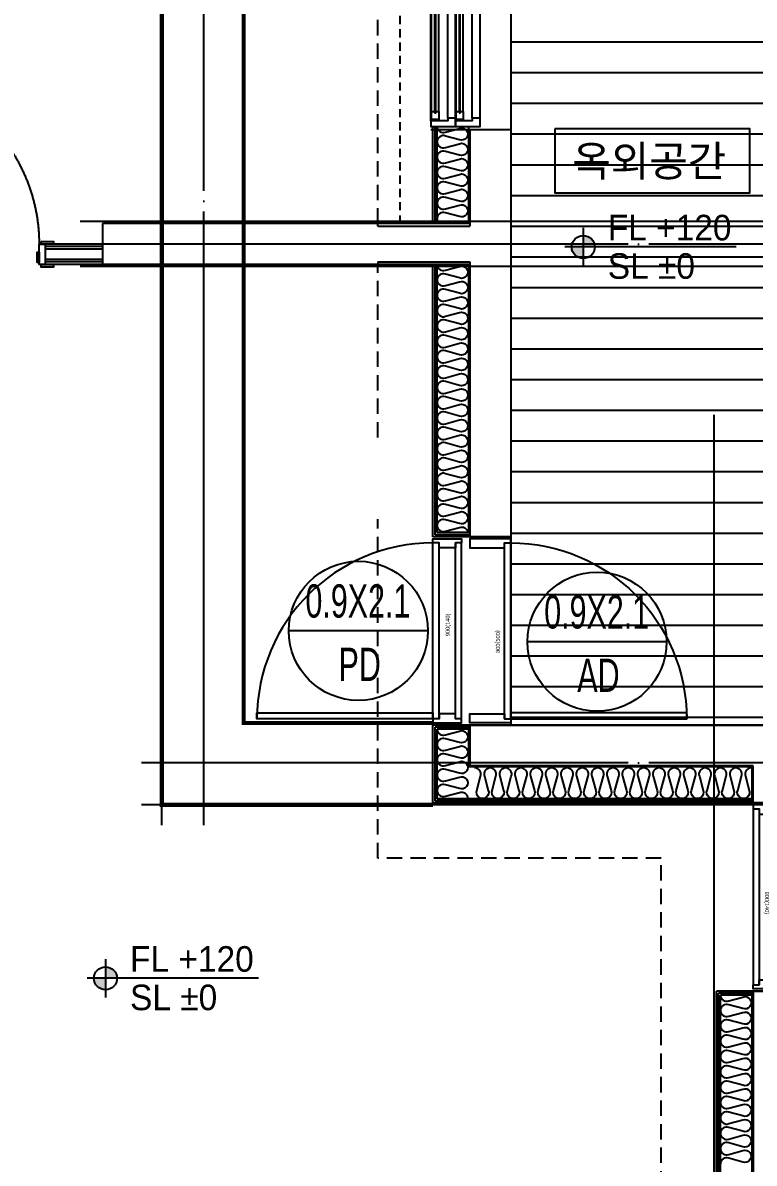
# Model space of a CAD drawing. Header units: millimetres. Extents: x -24416 to 92204, y -190080 to 23760.
# Drawn here: x 76923 to 80498, y -88914 to -83341 of the extents above; entities that cross this region are included whole.
import ezdxf
from ezdxf.enums import TextEntityAlignment as Align
from ezdxf.xclip import XClip

# ---------------------------------------------------------------- set-up
doc = ezdxf.new("R2010")
doc.units = ezdxf.units.MM
doc.header["$LTSCALE"] = 50
doc.header["$XCLIPFRAME"] = 0
for name, pattern in [('AUDIT_D_220706163347-0', [0]), ('CEN', [62, 60, -1, 0, -1]), ('H', [1.3, 0.8, -0.5]), ('HID', [2.3, 1.5, -0.8]), ('HIDDEN', [9.525, 6.35, -3.175]), ('평면도(기준)$0$CENTER2', [16.25, 15, -0.5, 0.25, -0.5])]:
    doc.linetypes.add(name, pattern=pattern)
for name, color, linetype in [('A-레벨', 7, 'AUDIT_D_220706163347-0'), ('A-창호부호', 4, 'Continuous'), ('CEN_CON', 1, 'CEN'), ('CEN_WALL', 12, 'CEN'), ('CONC', 2, 'Continuous'), ('dan1', 7, 'HID'), ('DOOR', 4, 'Continuous'), ('ELE3_CON', 7, 'Continuous'), ('HAT', 5, 'Continuous'), ('INS', 8, 'Continuous'), ('SINA-F-FRAME', 4, 'Continuous'), ('WAL_DRY', 7, 'Continuous'), ('WIN', 4, 'Continuous'), ('실명', 3, 'AUDIT_D_220706163347-0'), ('실명박스', 7, 'AUDIT_D_220706163347-0'), ('커튼박스', 6, 'Continuous'), ('평면도(기준)$0$1.EC-F-DOOR', 4, 'Continuous'), ('평면도(기준)$0$1.EC-F-DOOR-F', 4, 'Continuous'), ('확장', 8, 'HIDDEN')]:
    doc.layers.add(name, color=color, linetype=linetype)
for name, color, linetype, plot in [('Defpoint', 135, 'Continuous', False), ('MC', 135, 'Continuous', False), ('X - 단위세대$0$0_임시', 134, 'Continuous', False)]:
    doc.layers.add(name, color=color, linetype=linetype, plot=plot)
doc.styles.add('HAUD01', font='Dotum.ttf')
doc.styles.add('HAUD02', font='Dotum.ttf', dxfattribs={"width": 0.8})

# ---------------------------------------------------------------- blocks, each defined once
blk = doc.blocks.new('WIN_이중창_1800')
at = {"layer": 'Defpoint'}
for p, q in [((-15, 240), (-15, 0)), ((1785, 240), (1785, 0))]:
    blk.add_line(p, q, dxfattribs=at)
at = {"layer": 'WIN'}
blk.add_line((885, -100), (885, 340), dxfattribs=at)
at = {"layer": 'WIN', "color": 8}
for p, q in [((1742, 240), (28, 240)), ((1697, 237), (905, 237)), ((865, 196), (73, 196)), ((1697, 202), (905, 202)), ((1730, 158), (40, 158)), ((1730, 120), (40, 120)), ((865, 161), (73, 161)), ((1697, 117), (905, 117)), ((865, 76), (73, 76)), ((1697, 82), (905, 82)), ((1730, 38), (40, 38)), ((1730, 0), (40, 0)), ((865, 41), (73, 41))]:
    blk.add_line(p, q, dxfattribs=at)
at = {"layer": 'WIN'}
for points in [[(40, 158), (28, 158), (28, 240), (0, 240), (0, 120), (40, 120), (40, 158)], [(905, 216.5), (905, 202), (865, 202), (865, 237), (905, 237), (905, 222.5)], [(1697, 216.5), (1697, 202), (1737, 202), (1737, 237), (1697, 237), (1697, 222.5)], [(1730, 158), (1742, 158), (1742, 240), (1770, 240), (1770, 120), (1730, 120), (1730, 158)], [(73, 175.5), (73, 161), (33, 161), (33, 196), (73, 196), (73, 181.5)], [(872, 181.5), (872, 175.5), (66, 175.5), (66, 181.5), (872, 181.5)], [(865, 175.5), (865, 161), (905, 161), (905, 196), (865, 196), (865, 181.5)], [(1704, 222.5), (1704, 216.5), (898, 216.5), (898, 222.5), (1704, 222.5)], [(40, 38), (28, 38), (28, 120), (0, 120), (0, 0), (40, 0), (40, 38)], [(905, 96.5), (905, 82), (865, 82), (865, 117), (905, 117), (905, 102.5)], [(1697, 96.5), (1697, 82), (1737, 82), (1737, 117), (1697, 117), (1697, 102.5)], [(1730, 38), (1742, 38), (1742, 120), (1770, 120), (1770, 0), (1730, 0), (1730, 38)], [(73, 55.5), (73, 41), (33, 41), (33, 76), (73, 76), (73, 61.5)], [(872, 61.5), (872, 55.5), (66, 55.5), (66, 61.5), (872, 61.5)], [(865, 55.5), (865, 41), (905, 41), (905, 76), (865, 76), (865, 61.5)], [(1704, 102.5), (1704, 96.5), (898, 96.5), (898, 102.5), (1704, 102.5)]]:
    blk.add_lwpolyline(points, dxfattribs=at)
blk = doc.blocks.new('PD-900(140)')
at = {"layer": 'DOOR'}
for p, q in [((20, 140), (880, 140)), ((20, 110), (880, 110)), ((20, 30), (880, 30)), ((20, 0), (880, 0))]:
    blk.add_line(p, q, dxfattribs=at)
blk.add_lwpolyline([(20, 140), (20, 1000), (50, 1000), (50, 140), (20, 140)], dxfattribs=at)
for points in [[(45, 110), (20, 110), (20, 140), (0, 140), (0, 0), (20, 0), (20, 30), (45, 30)], [(855, 110), (880, 110), (880, 140), (900, 140), (900, 0), (880, 0), (880, 30), (855, 30)]]:
    blk.add_lwpolyline(points, close=True, dxfattribs=at)
blk.add_arc((20, 140), 860, 0, 90, dxfattribs=at)
at = {"layer": 'X - 단위세대$0$0_임시'}
for p, q in [((-10, 0), (-10, 140)), ((910, 0), (910, 140))]:
    blk.add_line(p, q, dxfattribs=at)
at = {"layer": 'X - 단위세대$0$0_임시', "style": 'HAUD02'}
blk.add_text('900(140)', height=20, dxfattribs=at).set_placement((479.3, 65.4), align=Align.MIDDLE)
blk = doc.blocks.new('WD-900(200)')
at = {"layer": 'DOOR'}
for p, q in [((20, 200), (880, 200)), ((20, 170), (880, 170))]:
    blk.add_line(p, q, dxfattribs=at)
blk.add_lwpolyline([(20, 200), (20, 1060), (50, 1060), (50, 200), (20, 200)], dxfattribs=at)
for points in [[(45, 170), (20, 170), (20, 200), (0, 200), (0, 0), (45, 0)], [(855, 170), (880, 170), (880, 200), (900, 200), (900, 0), (855, 0)]]:
    blk.add_lwpolyline(points, close=True, dxfattribs=at)
blk.add_arc((20, 200), 860, 0, 90, dxfattribs=at)
at = {"layer": 'X - 단위세대$0$0_임시'}
for p, q in [((-10, 0), (-10, 200)), ((910, 0), (910, 200))]:
    blk.add_line(p, q, dxfattribs=at)
at = {"layer": 'X - 단위세대$0$0_임시', "style": 'HAUD02'}
blk.add_text('900(200)', height=20, dxfattribs=at).set_placement((397.3, 135), align=Align.MIDDLE)
blk = doc.blocks.new('A$C3C3C21E6')
at = {"layer": '평면도(기준)$0$1.EC-F-DOOR'}
blk.add_lwpolyline([(70, -210), (70, -1049.6), (106, -1049.6), (106, -210), (70, -210)], dxfattribs=at)
at = {"layer": '평면도(기준)$0$1.EC-F-DOOR', "color": 8}
for points in [[(60, -969.6), (10, -969.6), (10, -789.6), (30, -789.6), (30, -949.6), (60, -949.6)], [(116.1, -969.6), (166.1, -969.6), (166.1, -789.6), (146.1, -789.6), (146.1, -949.6), (116.1, -949.6)]]:
    blk.add_lwpolyline(points, dxfattribs=at)
for points in [[(70, -929.6), (70, -989.6), (60, -989.6), (60, -929.6)], [(106, -929.6), (106, -989.6), (116, -989.6), (116, -929.6)]]:
    blk.add_lwpolyline(points, close=True, dxfattribs=at)
at = {"layer": '평면도(기준)$0$1.EC-F-DOOR', "color": 1, "linetype": '평면도(기준)$0$CENTER2', "ltscale": 6}
blk.add_arc((69.4, -209.7), 840.6, 272.4982, 359.9824, dxfattribs=at)
at = {"layer": '평면도(기준)$0$1.EC-F-DOOR-F'}
for points in [[(60, -110), (40, -110), (0, -110), (0, -98), (60, -98)], [(40, -110), (70, -110), (70, -210), (40, -210)], [(940, -110), (910, -110), (910, -210), (940, -210)], [(920, -110), (940, -110), (980, -110), (980, -98), (920, -98)], [(70, -120), (80, -120), (80, -170), (70, -170)], [(910, -120), (900, -120), (900, -170), (910, -170)], [(0, -222), (60, -222), (60, -210), (0, -210)], [(920, -222), (980, -222), (980, -210), (920, -210)]]:
    blk.add_lwpolyline(points, close=True, dxfattribs=at)
blk = doc.blocks.new('U-121B(확장)1', base_point=(292391.8, -178477.8))
at = {"layer": 'HAT', "ltscale": 100}
h = blk.add_hatch(dxfattribs=at)
h.set_pattern_fill('_USER', color=8, scale=150, pattern_type=0)
h.set_pattern_definition([(360, (-115520.22, -124384.48), (-2e-14, 150), [])])
h.paths.add_polyline_path([(317061.8, -169587.8), (315226.8, -169587.8), (315226.8, -163447.8), (313886.8, -163447.8), (313886.8, -172017.8), (317061.8, -172017.8)])
at = {"layer": 'CEN_CON'}
blk.add_line((317561.8, -169667.8), (311781.8, -169667.8), dxfattribs=at)
at = {"layer": 'CEN_WALL'}
for p, q in [((312386.8, -172507.8), (312386.8, -163222.8)), ((317561.8, -172202.8), (312081.8, -172202.8))]:
    blk.add_line(p, q, dxfattribs=at)
at = {"layer": 'CONC'}
for p, q in [((313686.8, -169107.8), (313686.8, -169580.8)), ((313686.8, -169107.8), (313886.8, -169107.8)), ((313886.8, -169107.8), (313886.8, -171097.8)), ((313236.8, -169567.8), (311891.8, -169567.8)), ((311891.8, -169567.8), (311891.8, -169767.8)), ((313236.8, -169580.8), (313236.8, -169567.8)), ((313236.8, -169580.8), (313686.8, -169580.8)), ((313236.8, -169767.8), (311891.8, -169767.8)), ((313236.8, -169754.8), (313686.8, -169754.8)), ((313236.8, -169754.8), (313236.8, -169767.8)), ((313686.8, -169754.8), (313686.8, -171097.8)), ((313886.8, -171097.8), (313686.8, -171097.8)), ((313686.8, -172017.8), (313686.8, -172217.8)), ((313886.8, -172017.8), (313686.8, -172017.8)), ((317261.8, -172017.8), (313886.8, -172017.8)), ((315071.8, -172217.8), (313686.8, -172217.8)), ((315071.8, -172397.8), (315071.8, -172217.8)), ((315271.8, -172397.8), (315071.8, -172397.8)), ((315071.8, -173317.8), (315071.8, -177827.8)), ((315271.8, -173317.8), (315071.8, -173317.8))]:
    blk.add_line(p, q, dxfattribs=at)
at = {"layer": 'dan1'}
for p, q in [((313236.8, -172667.8), (313236.8, -171012.8)), ((314621.8, -172667.8), (313236.8, -172667.8)), ((314621.8, -177377.8), (314621.8, -172667.8))]:
    blk.add_line(p, q, dxfattribs=at)
for points in [[(313236.8, -169567.8), (313236.8, -164557.8), (309681.8, -164557.8), (309681.8, -170412.8)], [(313236.8, -170612.8), (313236.8, -169767.8)]]:
    blk.add_lwpolyline(points, dxfattribs=at)
at = {"layer": 'ELE3_CON'}
blk.add_line((313886.8, -167307.8), (313886.8, -169107.8), dxfattribs=at)
at = {"layer": 'HAT', "color": 8, "ltscale": 100}
blk.add_lwpolyline([(313886.8, -172017.8), (317061.8, -172017.8), (317061.8, -169587.8), (315226.8, -169587.8), (315226.8, -163397.8), (313886.8, -163397.8)], close=True, dxfattribs=at)
at = {"layer": 'INS'}
for p, q in [((313526.8, -169567.8), (313526.8, -169092.8)), ((313681.8, -169567.8), (313681.8, -169092.8)), ((313686.8, -169567.8), (313236.8, -169567.8)), ((313686.8, -169767.8), (313236.8, -169767.8)), ((313526.8, -171077.8), (313526.8, -169767.8)), ((313681.8, -171077.8), (313681.8, -169767.8)), ((313681.8, -171077.8), (313526.8, -171077.8)), ((313526.8, -172377.8), (313526.8, -172037.8)), ((313681.8, -172037.8), (313526.8, -172037.8)), ((313681.8, -172222.8), (313681.8, -172037.8)), ((315066.8, -172222.8), (313681.8, -172222.8)), ((315066.8, -172377.8), (315066.8, -172222.8)), ((315066.8, -172377.8), (313526.8, -172377.8)), ((314911.8, -177667.8), (314911.8, -173337.8)), ((315066.8, -173337.8), (314911.8, -173337.8)), ((315066.8, -177822.8), (315066.8, -173337.8))]:
    blk.add_line(p, q, dxfattribs=at)
for points in [[(313526.8, -169092.8, 0.524856), (313567.4, -169120.8), (313636.1, -169102.2, -1.449198), (313636.1, -169158.3), (313567.4, -169139.7, 0.524856), (313526.8, -169167.8, 0.524856), (313567.4, -169195.8), (313636.1, -169177.2, -1.449198), (313636.1, -169233.3), (313567.4, -169214.7, 0.524856), (313526.8, -169242.8, 0.524856), (313567.4, -169270.8), (313636.1, -169252.2, -1.449198), (313636.1, -169308.3), (313567.4, -169289.7, 0.524856), (313526.8, -169317.8, 0.524856), (313567.4, -169345.8), (313636.1, -169327.2, -1.449198), (313636.1, -169383.3), (313567.4, -169364.7, 0.524856), (313526.8, -169392.8, 0.524856), (313567.4, -169420.8), (313636.1, -169402.2, -1.449198), (313636.1, -169458.3), (313567.4, -169439.7, 0.524856), (313526.8, -169467.8, 0.524856), (313567.4, -169495.8), (313636.1, -169477.2, -1.449198), (313636.1, -169533.3), (313567.4, -169514.7, 0.524856), (313526.8, -169542.8, 0.251336), (313540.2, -169567.8, 0.251336)], [(313526.8, -169767.8, 0.524856), (313567.4, -169795.8), (313636.1, -169777.2, -1.449198), (313636.1, -169833.3), (313567.4, -169814.7, 0.524856), (313526.8, -169842.8, 0.524856), (313567.4, -169870.8), (313636.1, -169852.2, -1.449198), (313636.1, -169908.3), (313567.4, -169889.7, 0.524856), (313526.8, -169917.8, 0.524856), (313567.4, -169945.8), (313636.1, -169927.2, -1.449198), (313636.1, -169983.3), (313567.4, -169964.7, 0.524856), (313526.8, -169992.8, 0.524856), (313567.4, -170020.8), (313636.1, -170002.2, -1.449198), (313636.1, -170058.3), (313567.4, -170039.7, 0.524856), (313526.8, -170067.8, 0.524856), (313567.4, -170095.8), (313636.1, -170077.2, -1.449198), (313636.1, -170133.3), (313567.4, -170114.7, 0.524856), (313526.8, -170142.8, 0.524856), (313567.4, -170170.8), (313636.1, -170152.2, -1.449198), (313636.1, -170208.3), (313567.4, -170189.7, 0.524856), (313526.8, -170217.8, 0.524856), (313567.4, -170245.8), (313636.1, -170227.2, -1.449198), (313636.1, -170283.3), (313567.4, -170264.7, 0.524856), (313526.8, -170292.8, 0.524856), (313567.4, -170320.8), (313636.1, -170302.2, -1.449198), (313636.1, -170358.3), (313567.4, -170339.7, 0.524856), (313526.8, -170367.8, 0.524856), (313567.4, -170395.8), (313636.1, -170377.2, -1.449198), (313636.1, -170433.3), (313567.4, -170414.7, 0.524856), (313526.8, -170442.8, 0.524856), (313567.4, -170470.8), (313636.1, -170452.2, -1.449198), (313636.1, -170508.3), (313567.4, -170489.7, 0.524856), (313526.8, -170517.8, 0.524856), (313567.4, -170545.8), (313636.1, -170527.2, -1.449198), (313636.1, -170583.3), (313567.4, -170564.7, 0.524856), (313526.8, -170592.8, 0.524856), (313567.4, -170620.8), (313636.1, -170602.2, -1.449198), (313636.1, -170658.3), (313567.4, -170639.7, 0.524856), (313526.8, -170667.8, 0.524856), (313567.4, -170695.8), (313636.1, -170677.2, -1.449198), (313636.1, -170733.3), (313567.4, -170714.7, 0.524856), (313526.8, -170742.8, 0.524856), (313567.4, -170770.8), (313636.1, -170752.2, -1.449198), (313636.1, -170808.3), (313567.4, -170789.7, 0.524856), (313526.8, -170817.8, 0.524856), (313567.4, -170845.8), (313636.1, -170827.2, -1.449198), (313636.1, -170883.3), (313567.4, -170864.7, 0.524856), (313526.8, -170892.8, 0.524856), (313567.4, -170920.8), (313636.1, -170902.2, -1.449198), (313636.1, -170958.3), (313567.4, -170939.7, 0.524856), (313526.8, -170967.8, 0.524856), (313567.4, -170995.8), (313636.1, -170977.2, -1.449198), (313636.1, -171033.3), (313567.4, -171014.7, 0.524856), (313526.8, -171042.8, 0.524856), (313567.4, -171070.8), (313636.1, -171052.2, -0.498614), (313676.7, -171077.8, -0.498614)], [(313526.8, -172037.8, 0.524856), (313567.4, -172065.8), (313636.1, -172047.2, -1.449198), (313636.1, -172103.3), (313567.4, -172084.7, 0.524856), (313526.8, -172112.8, 0.524856), (313567.4, -172140.8), (313636.1, -172122.2, -1.449198), (313636.1, -172178.3), (313567.4, -172159.7, 0.524856), (313526.8, -172187.8, 0.524856), (313567.4, -172215.8), (313636.1, -172197.2, -1.449198), (313636.1, -172253.3), (313567.4, -172234.7, 0.524856), (313526.8, -172262.8, 0.524856), (313567.4, -172290.8), (313636.1, -172272.2, -1.449198), (313636.1, -172328.3), (313567.4, -172309.7, 0.524856), (313526.8, -172337.8, 0.524856), (313567.4, -172365.8), (313636.1, -172347.2, -0.551833), (313676.7, -172377.8, -0.551833)], [(315061.8, -172227.8, 0.524856), (315033.7, -172268.4), (315052.3, -172337.1, -1.449198), (314996.2, -172337.1), (315014.8, -172268.4, 0.524856), (314986.8, -172227.8, 0.524856), (314958.7, -172268.4), (314977.3, -172337.1, -1.449198), (314921.2, -172337.1), (314939.8, -172268.4, 0.524856), (314911.8, -172227.8, 0.524856), (314883.7, -172268.4), (314902.3, -172337.1, -1.449198), (314846.2, -172337.1), (314864.8, -172268.4, 0.524856), (314836.8, -172227.8, 0.524856), (314808.7, -172268.4), (314827.3, -172337.1, -1.449198), (314771.2, -172337.1), (314789.8, -172268.4, 0.524856), (314761.8, -172227.8, 0.524856), (314733.7, -172268.4), (314752.3, -172337.1, -1.449198), (314696.2, -172337.1), (314714.8, -172268.4, 0.524856), (314686.8, -172227.8, 0.524856), (314658.7, -172268.4), (314677.3, -172337.1, -1.449198), (314621.2, -172337.1), (314639.8, -172268.4, 0.524856), (314611.8, -172227.8, 0.524856), (314583.7, -172268.4), (314602.3, -172337.1, -1.449198), (314546.2, -172337.1), (314564.8, -172268.4, 0.524856), (314536.8, -172227.8, 0.524856), (314508.7, -172268.4), (314527.3, -172337.1, -1.449198), (314471.2, -172337.1), (314489.8, -172268.4, 0.524856), (314461.8, -172227.8, 0.524856), (314433.7, -172268.4), (314452.3, -172337.1, -1.449198), (314396.2, -172337.1), (314414.8, -172268.4, 0.524856), (314386.8, -172227.8, 0.524856), (314358.7, -172268.4), (314377.3, -172337.1, -1.449198), (314321.2, -172337.1), (314339.8, -172268.4, 0.524856), (314311.8, -172227.8, 0.524856), (314283.7, -172268.4), (314302.3, -172337.1, -1.449198), (314246.2, -172337.1), (314264.8, -172268.4, 0.524856), (314236.8, -172227.8, 0.524856), (314208.7, -172268.4), (314227.3, -172337.1, -1.449198), (314171.2, -172337.1), (314189.8, -172268.4, 0.524856), (314161.8, -172227.8, 0.524856), (314133.7, -172268.4), (314152.3, -172337.1, -1.449198), (314096.2, -172337.1), (314114.8, -172268.4, 0.524856), (314086.8, -172227.8, 0.524856), (314058.7, -172268.4), (314077.3, -172337.1, -1.449198), (314021.2, -172337.1), (314039.8, -172268.4, 0.524856), (314011.8, -172227.8, 0.524856), (313983.7, -172268.4), (314002.3, -172337.1, -1.449198), (313946.2, -172337.1), (313964.8, -172268.4, 0.524856), (313936.8, -172227.8, 0.524856), (313908.7, -172268.4), (313927.3, -172337.1, -1.449198), (313871.2, -172337.1), (313889.8, -172268.4, 0.524856), (313861.8, -172227.8, 0.524856), (313833.7, -172268.4), (313852.3, -172337.1, -1.449198), (313796.2, -172337.1), (313814.8, -172268.4, 0.524856), (313786.8, -172227.8, 0.524856), (313758.7, -172268.4), (313777.3, -172337.1, -1.449198), (313721.2, -172337.1), (313739.8, -172268.4, 0.524856), (313711.8, -172227.8)], [(314911.8, -173337.8, 0.524856), (314952.4, -173365.8), (315021.1, -173347.2, -1.449198), (315021.1, -173403.3), (314952.4, -173384.7, 0.524856), (314911.8, -173412.8, 0.524856), (314952.4, -173440.8), (315021.1, -173422.2, -1.449198), (315021.1, -173478.3), (314952.4, -173459.7, 0.524856), (314911.8, -173487.8, 0.524856), (314952.4, -173515.8), (315021.1, -173497.2, -1.449198), (315021.1, -173553.3), (314952.4, -173534.7, 0.524856), (314911.8, -173562.8, 0.524856), (314952.4, -173590.8), (315021.1, -173572.2, -1.449198), (315021.1, -173628.3), (314952.4, -173609.7, 0.524856), (314911.8, -173637.8, 0.524856), (314952.4, -173665.8), (315021.1, -173647.2, -1.449198), (315021.1, -173703.3), (314952.4, -173684.7, 0.524856), (314911.8, -173712.8, 0.524856), (314952.4, -173740.8), (315021.1, -173722.2, -1.449198), (315021.1, -173778.3), (314952.4, -173759.7, 0.524856), (314911.8, -173787.8, 0.524856), (314952.4, -173815.8), (315021.1, -173797.2, -1.449198), (315021.1, -173853.3), (314952.4, -173834.7, 0.524856), (314911.8, -173862.8, 0.524856), (314952.4, -173890.8), (315021.1, -173872.2, -1.449198), (315021.1, -173928.3), (314952.4, -173909.7, 0.524856), (314911.8, -173937.8, 0.524856), (314952.4, -173965.8), (315021.1, -173947.2, -1.449198), (315021.1, -174003.3), (314952.4, -173984.7, 0.524856), (314911.8, -174012.8, 0.524856), (314952.4, -174040.8), (315021.1, -174022.2, -1.449198), (315021.1, -174078.3), (314952.4, -174059.7, 0.524856), (314911.8, -174087.8, 0.524856), (314952.4, -174115.8), (315021.1, -174097.2, -1.449198), (315021.1, -174153.3), (314952.4, -174134.7, 0.524856), (314911.8, -174162.8, 0.524856)]]:
    blk.add_lwpolyline(points, format="xyb", dxfattribs=at)
at = {"layer": 'MC'}
for p, q in [((312181.8, -172507.8), (312181.8, -163322.8)), ((317561.8, -169557.8), (311781.8, -169557.8)), ((317561.8, -169777.8), (311781.8, -169777.8)), ((314881.8, -178777.8), (314881.8, -170502.8)), ((317561.8, -172407.8), (312081.8, -172407.8))]:
    blk.add_line(p, q, dxfattribs=at)
at = {"layer": 'WAL_DRY'}
for p, q in [((313506.8, -169567.8), (313506.8, -169092.8)), ((313516.8, -169567.8), (313516.8, -169092.8)), ((311891.8, -169667.8), (311611.8, -169667.8)), ((311891.8, -169680.3), (311611.8, -169680.3)), ((311891.8, -169692.8), (311611.8, -169692.8)), ((311891.8, -169742.8), (311611.8, -169742.8)), ((311891.8, -169755.3), (311611.8, -169755.3)), ((311891.8, -169767.8), (311611.8, -169767.8)), ((313506.8, -171097.8), (313506.8, -169767.8)), ((313516.8, -171087.8), (313516.8, -169767.8)), ((313686.8, -171097.8), (313506.8, -171097.8)), ((313686.8, -171087.8), (313516.8, -171087.8)), ((313506.8, -172397.8), (313506.8, -172017.8)), ((313686.8, -172017.8), (313506.8, -172017.8)), ((313686.8, -172027.8), (313516.8, -172027.8)), ((313516.8, -172387.8), (313516.8, -172027.8)), ((315071.8, -172397.8), (313506.8, -172397.8)), ((315071.8, -172387.8), (313516.8, -172387.8)), ((314891.8, -177647.8), (314891.8, -173317.8)), ((315071.8, -173317.8), (314891.8, -173317.8)), ((314901.8, -177657.8), (314901.8, -173327.8)), ((315071.8, -173327.8), (314901.8, -173327.8))]:
    blk.add_line(p, q, dxfattribs=at)
at = {"layer": '커튼박스', "linetype": 'H'}
blk.add_line((313346.8, -169567.8), (313346.8, -164287.8), dxfattribs=at)
at = {"layer": '확장', "ltscale": 0.5, "const_width": 20}
for points in [[(312181.8, -164107.8), (312181.8, -172407.8), (313506.8, -172407.8)], [(312581.8, -164107.8), (312581.8, -172007.8), (313506.8, -172007.8)]]:
    blk.add_lwpolyline(points, dxfattribs=at)
at = {"layer": 'DOOR'}
for p, rotation in [((313646.8, -172007.8), 89.99999999999999), ((315071.8, -172407.8), 270)]:
    blk.add_blockref('PD-900(140)', p, dxfattribs=dict(at, rotation=rotation))
at = {"layer": 'DOOR', "xscale": -1, "rotation": 270}
blk.add_blockref('WD-900(200)', (313686.8, -172007.8), dxfattribs=at)
at = {"layer": 'SINA-F-FRAME', "xscale": -1, "rotation": 180}
blk.add_blockref('A$C3C3C21E6', (310671.8, -169877.8), dxfattribs=at)
at = {"layer": 'WIN', "xscale": -1, "rotation": 90}
blk.add_blockref('WIN_이중창_1800', (313736.8, -167322.8), dxfattribs=at)
blk = doc.blocks.new('A$C4D377245')
at = {"layer": 'A-창호부호'}
blk.add_line((675.4, 345), (14.6, 345), dxfattribs=at)
blk.add_circle((345, 345), 330.4, dxfattribs=at)
blk = doc.blocks.new('A$Cb33ca4a3')
at = {"layer": 'A-레벨'}
h = blk.add_hatch(color=256, dxfattribs=at)
h.paths.add_polyline_path([(79662.2, -108252.6), (79662.2, -108196.4), (79606, -108196.4, 0.414214)])
h.paths.add_polyline_path([(79662.2, -108140.1), (79662.2, -108196.4), (79718.5, -108196.4, 0.414214)])
h = blk.add_hatch(color=256, dxfattribs=at)
h.paths.add_polyline_path([(77327.3, -111826.3), (77327.3, -111770.1), (77271.1, -111770.1, 0.414214)])
h.paths.add_polyline_path([(77327.3, -111713.8), (77327.3, -111770.1), (77383.6, -111770.1, 0.414214)])
for p, q in [((79662.2, -108102.6), (79662.2, -108290.1)), ((80409.3, -108196.4), (79572.2, -108196.4)), ((77327.3, -111676.3), (77327.3, -111863.8)), ((78074.4, -111770.1), (77237.3, -111770.1))]:
    blk.add_line(p, q, dxfattribs=at)
for centre in [(79662.2, -108196.4), (77327.3, -111770.1)]:
    blk.add_circle(centre, 56.2, dxfattribs=at)
at = {"layer": 'A-레벨', "color": 4, "style": 'HAUD01'}
for s, p in [('FL +120', (79782.3, -108164.4)), ('SL %%P0', (79782.3, -108352.1)), ('FL +120', (77447.4, -111738.1)), ('SL %%P0', (77447.4, -111925.9))]:
    blk.add_text(s, height=125, dxfattribs=at).set_placement(p)

msp = doc.modelspace()

# ---------------------------------------------------------------- linework, layer by layer
at = {"layer": '실명박스'}
msp.add_lwpolyline([(79523.5, -83860), (79523.5, -84172.5), (80476, -84172.5), (80476, -83860)], close=True, dxfattribs=at)

# ---------------------------------------------------------------- block references
ref = msp.add_blockref('U-121B(확장)1', (57812.8, -93232.4))
XClip(ref).set_block_clipping_path([(291236.9970359709, -178777.7726251345), (317561.77152699, -162257.7726268454)])
at = {"layer": 'A-창호부호'}
msp.add_blockref('A$Cb33ca4a3', (0, 23760), dxfattribs=at)
at = {"layer": 'A-창호부호', "xscale": 1.028985507291509, "yscale": 1.028985507291509, "zscale": 1.028985507291509}
for p in [(78208.2, -86667.4), (79375, -86720.6)]:
    msp.add_blockref('A$C4D377245', p, dxfattribs=at)

# ---------------------------------------------------------------- texts
at = {"layer": 'A-창호부호', "color": 6, "style": 'HAUD01', "width": 0.7}
for s, p in [('0.9X2.1', (78561.1, -86166.3)), ('0.9X2.1', (79728, -86219.6)), ('PD', (78569.7, -86476)), ('AD', (79736.6, -86529.2))]:
    msp.add_text(s, height=162.5, dxfattribs=at).set_placement(p, align=Align.MIDDLE)
at = {"layer": '실명', "style": 'HAUD01'}
msp.add_text('옥외공간', height=150, dxfattribs=at).set_placement((79985, -84015.2), align=Align.MIDDLE)

doc.saveas('drawing.dxf')
